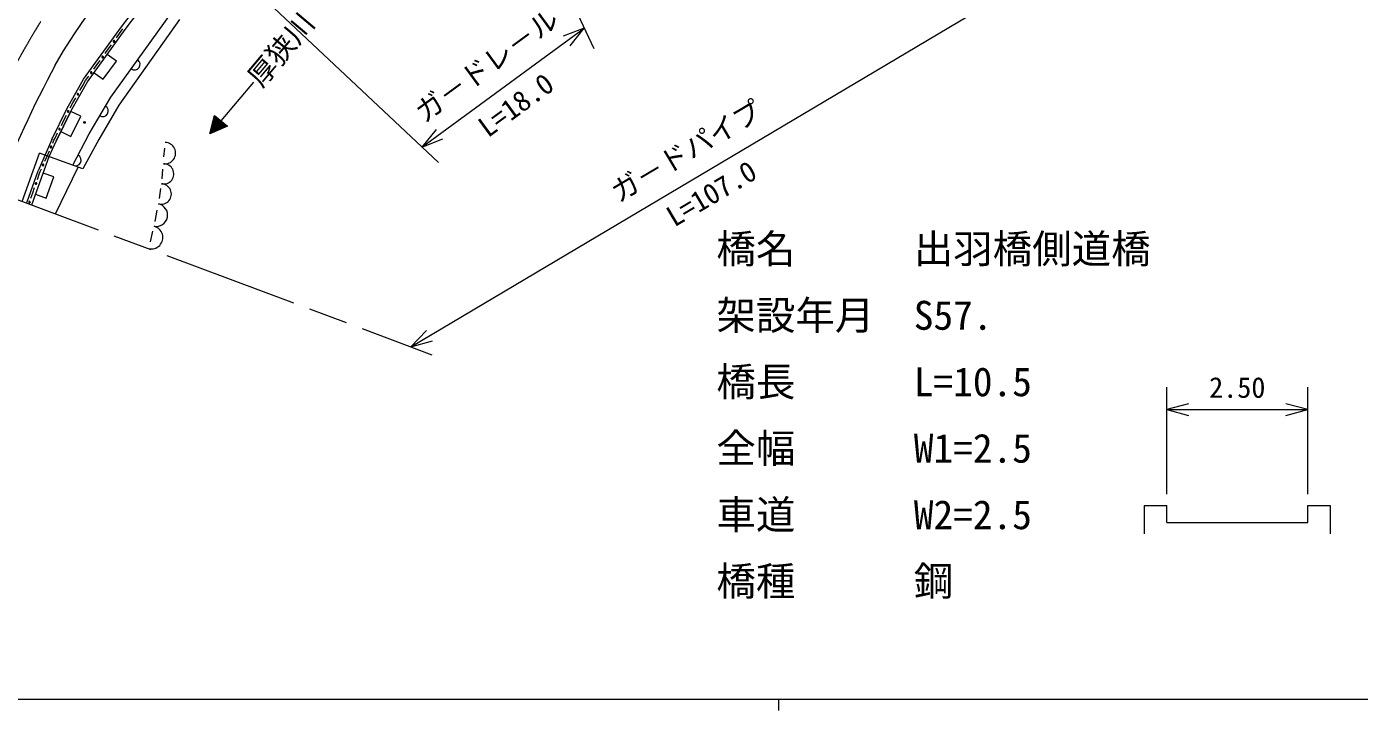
# Model space of a CAD drawing. Units: millimetres, scale not verified, with parts at other scales. Extents: x 40000 to 680000, y 20000 to 380000.
# Drawn here: x 101340 to 219512, y 204000 to 264597 of the extents above; entities that cross this region are included whole.
import ezdxf
from ezdxf.enums import TextEntityAlignment as Align

# ---------------------------------------------------------------- set-up
doc = ezdxf.new("R2010")
doc.units = ezdxf.units.MM
doc.header["$LTSCALE"] = 1000
doc.linetypes.add('CHAIN', pattern=[18.5, 12, -1.5, 3.5, -1.5])
for name, color, linetype, lineweight in [('M-BGD', 7, 'Continuous', 13), ('M-BMK', 2, 'CHAIN', 13), ('M-STR-HTXT', 7, 'Continuous', 13), ('M-STR-STRC', 7, 'Continuous', 13), ('M-TTL-BAND', 7, 'Continuous', 13)]:
    doc.layers.add(name, color=color, linetype=linetype, lineweight=lineweight)
doc.styles.add('@ＭＳ ゴシック', font='')
doc.styles.add('ＭＳ ゴシック', font='')
doc.styles.get('@ＭＳ ゴシック').set_extended_font_data('@MS Gothic')
doc.styles.get('ＭＳ ゴシック').set_extended_font_data('MS Gothic')

msp = doc.modelspace()

# ---------------------------------------------------------------- linework, layer by layer
at = {"layer": 'M-BGD'}
for p, q in [((109763, 264583), (115541, 272204)), ((110084, 264345), (115840, 271936)), ((105583, 263974), (106589, 265435)), ((108808, 258362), (114188, 265812)), ((114893, 265218), (109501, 257646)), ((104619, 262468), (105583, 263974)), ((106394, 259930), (109763, 264583)), ((106731, 259714), (110084, 264345)), ((109296, 263597), (109584, 263995)), ((109584, 263995), (109871, 264392)), ((103873, 261181), (104619, 262468)), ((108289, 262207), (108577, 262604)), ((108577, 262604), (108864, 263001)), ((107282, 260816), (107570, 261213)), ((107570, 261213), (107857, 261610)), ((108122, 259929), (109295, 261549)), ((109295, 261549), (108485, 262136)), ((106563, 259822), (106850, 260220)), ((107312, 260516), (108122, 259929)), ((104910, 257301), (106394, 259930)), ((105264, 257114), (106731, 259714)), ((105264, 257114), (106731, 259714)), ((106063, 258936), (106308, 259372)), ((106308, 259372), (106563, 259822)), ((106308, 259372), (106563, 259822)), ((121462, 259690), (118563, 256247)), ((105203, 257412), (105448, 257848)), ((105448, 257848), (105694, 258283)), ((106895, 255105), (108808, 258362)), ((106895, 255105), (108808, 258362)), ((109501, 257646), (107728, 254585)), ((103583, 254608), (104910, 257301)), ((103945, 254439), (105264, 257114)), ((103945, 254439), (105264, 257114)), ((105264, 257114), (103945, 254439)), ((104638, 256297), (104859, 256746)), ((106150, 256650), (105253, 257092)), ((105266, 254856), (106150, 256650)), ((117597, 255100), (117990, 256731)), ((117780, 255861), (118295, 256473)), ((117833, 256078), (118219, 256537)), ((117885, 256296), (118142, 256602)), ((117937, 256513), (118066, 256666)), ((117990, 256731), (119137, 255764)), ((104369, 255298), (105266, 254856)), ((104417, 255849), (104638, 256297)), ((119137, 255764), (117597, 255100)), ((117623, 255209), (118525, 256280)), ((117675, 255426), (118448, 256344)), ((117700, 255144), (118601, 256215)), ((117728, 255644), (118372, 256408)), ((117905, 255233), (118678, 256151)), ((118110, 255322), (118754, 256086)), ((118316, 255410), (118831, 256022)), ((118521, 255499), (118907, 255958)), ((118726, 255587), (118984, 255893)), ((118932, 255676), (119060, 255829)), ((103583, 254608), (102355, 251826)), ((103321, 253075), (103945, 254439)), ((103654, 254274), (103764, 254523)), ((103764, 254523), (103865, 254728)), ((103865, 254728), (104086, 255176)), ((105438, 252313), (106895, 255105)), ((107728, 254585), (106320, 251996)), ((100950, 249113), (102484, 253376)), ((101784, 248801), (103321, 253075)), ((101784, 248801), (103321, 253075)), ((106320, 251996), (102484, 253376)), ((102948, 252673), (103150, 253131)), ((103150, 253131), (103351, 253588)), ((113516, 253051), (113580, 253842)), ((101394, 249070), (102355, 251826)), ((102461, 251522), (102542, 251753)), ((102542, 251753), (102645, 251987)), ((103905, 248007), (105918, 252141)), ((113341, 251098), (113424, 251953)), ((102297, 251050), (102461, 251522)), ((103740, 251285), (102799, 251624)), ((103063, 249403), (103740, 251285)), ((101720, 249398), (101885, 249870)), ((101885, 249870), (102050, 250342)), ((102122, 249742), (103063, 249403)), ((113106, 249371), (113237, 250239)), ((101359, 248960), (101394, 249070)), ((112721, 247332), (112921, 248345)), ((112313, 245538), (112538, 246470))]:
    msp.add_line(p, q, dxfattribs=at)
msp.add_circle((106466, 256108), 75, dxfattribs=at)
for centre, radius, start, end in [((109080, 263299), 75, 16.68393, 196.68393), ((109080, 263299), 75, 196.68393, 16.68393), ((184523, 217473), 91732, 151.54445, 159.26969), ((108073, 261908), 75, 16.68393, 196.68393), ((108073, 261908), 75, 196.68393, 16.68393), ((110900, 261259), 500, 234.1679, 54.1679), ((107066, 260518), 75, 16.68393, 196.68393), ((107066, 260518), 75, 196.68393, 16.68393), ((105878, 258610), 75, 16.68393, 196.68393), ((105878, 258610), 75, 196.68393, 16.68393), ((105025, 257082), 75, 16.68393, 196.68393), ((105025, 257082), 75, 196.68393, 16.68393), ((108086, 257132), 500, 239.56692, 59.56692), ((104252, 255513), 75, 16.68393, 196.68393), ((104252, 255513), 75, 196.68393, 16.68393), ((113593, 253389), 954, 262.36817, 88.32583), ((103503, 253931), 75, 16.68393, 196.68393), ((103503, 253931), 75, 196.68393, 16.68393), ((105669, 252757), 500, 242.44712, 62.44712), ((102796, 252330), 75, 16.68393, 196.68393), ((102796, 252330), 75, 196.68393, 16.68393), ((113494, 251549), 894, 257.04998, 91.77199), ((102173, 250696), 75, 16.68393, 196.68393), ((102173, 250696), 75, 196.68393, 16.68393), ((113260, 249768), 911, 254.82328, 87.91364), ((101597, 249044), 75, 16.68393, 196.68393), ((101597, 249044), 75, 196.68393, 16.68393), ((112823, 247896), 1012, 259.1504, 78.66512), ((112398, 245911), 1018, 256.13797, 76.67805)]:
    msp.add_arc(centre, radius, start, end, dxfattribs=at)
at = {"layer": 'M-BMK'}
msp.add_line((96436, 250801), (137277, 235524), dxfattribs=at)
msp.add_arc((170663, 223035), 80000, 95.31938, 158.95375, dxfattribs=at)
at = {"layer": 'M-STR-HTXT'}
for p, q in [((202438, 223150), (202438, 232650)), ((214938, 223150), (214938, 232650)), ((204370, 231168), (202438, 230650)), ((202438, 230650), (214938, 230650)), ((202438, 230650), (204370, 230133)), ((214938, 230650), (213007, 231168)), ((213007, 230133), (214938, 230650)), ((200438, 222150), (202438, 222150)), ((200438, 222150), (200438, 219650)), ((202438, 220650), (202438, 222150)), ((214938, 220650), (214938, 222150)), ((214938, 222150), (216938, 222150)), ((216938, 222150), (216938, 219650)), ((202438, 220650), (214938, 220650))]:
    msp.add_line(p, q, dxfattribs=at)
msp.add_arc((170663, 223035), 104519, 127.26172, 159.4909, dxfattribs=at)
at = {"layer": 'M-STR-STRC'}
for p, q in [((138169, 291194), (151636, 262657)), ((114916, 274171), (137845, 252558)), ((135404, 236225), (186746, 266681)), ((136390, 253930), (150782, 264466)), ((150782, 264466), (148918, 263742)), ((149529, 262907), (150782, 264466)), ((137643, 255489), (136390, 253930)), ((136390, 253930), (138254, 254653)), ((136802, 237656), (135404, 236225)), ((135404, 236225), (137330, 236765))]:
    msp.add_line(p, q, dxfattribs=at)
at = {"layer": 'M-TTL-BAND'}
for p, q in [((40000, 205000), (579000, 205000)), ((168000, 205000), (168000, 204000))]:
    msp.add_line(p, q, dxfattribs=at)

# ---------------------------------------------------------------- texts
at = {"layer": 'M-BGD', "style": 'ＭＳ ゴシック'}
msp.add_text('厚狭川', height=1833, rotation=49.899, dxfattribs=at).set_placement((121462, 259690), align=Align.MIDDLE_LEFT)
at = {"layer": 'M-STR-HTXT', "style": 'ＭＳ ゴシック'}
for s, p in [('橋名\u3000\u3000\u3000出羽橋側道橋', (162503, 242852)), ('架設年月\u3000S57.', (162503, 236961)), ('橋長\u3000\u3000\u3000L=10.5', (162503, 231070)), ('全幅\u3000\u3000\u3000W1=2.5', (162503, 225179)), ('車道\u3000\u3000\u3000W2=2.5', (162503, 219288)), ('橋種\u3000\u3000\u3000鋼', (162503, 213397))]:
    msp.add_text(s, height=2566, dxfattribs=at).set_placement(p, align=Align.BOTTOM_LEFT)
msp.add_text('2.50', height=1833, dxfattribs=at).set_placement((208688, 231150), align=Align.BOTTOM_CENTER)
at = {"layer": 'M-STR-STRC', "style": 'ＭＳ ゴシック'}
for s, rotation, p in [('ガ－ドレ－ル', 36.205, (142995, 260005)), ('ガ－ドパイプ', 30.677, (160565, 252313))]:
    msp.add_text(s, height=1833, rotation=rotation, dxfattribs=at).set_placement(p, align=Align.BOTTOM_CENTER)
at = {"layer": 'M-STR-STRC', "style": '@ＭＳ ゴシック'}
for s, rotation, p in [('L=18.0', 36.205, (144177, 258391)), ('L=107.0', 30.677, (161585, 250593))]:
    msp.add_text(s, height=1833, rotation=rotation, dxfattribs=at).set_placement(p, align=Align.TOP_CENTER)

doc.saveas('drawing.dxf')
